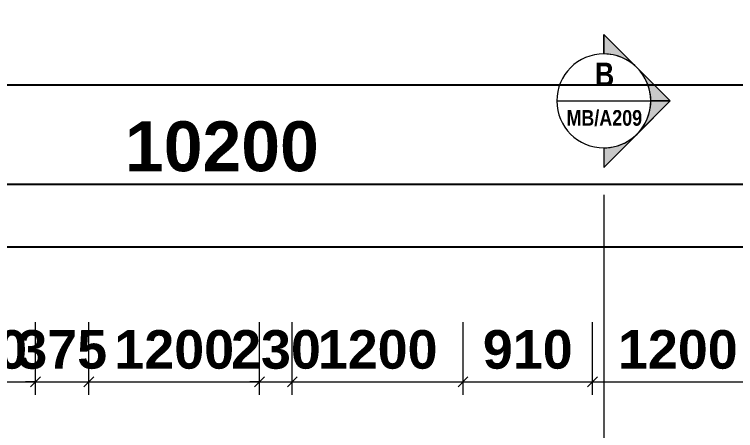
# Model space of a CAD drawing. Header units: inches. Extents: x 22 to 382261, y 22 to 371281.
# Drawn here: x 144884 to 149954, y 221882 to 224806 of the extents above; entities that cross this region are included whole.
import ezdxf

# ---------------------------------------------------------------- set-up
doc = ezdxf.new("R2010")
doc.units = ezdxf.units.IN
doc.header["$MEASUREMENT"] = 0
doc.layers.add('A-ANNO-DIMS', color=211, linetype='Continuous', lineweight=9)
doc.layers.add('G-ANNO-SYMB', color=111, linetype='Continuous', lineweight=9)
doc.styles.add('Arial Narrow_B', font='ARIALNB.TTF', dxfattribs={"height": 255})
doc.styles.add('Arial Narrow_B_1', font='ARIALNB.TTF', dxfattribs={"height": 170})
doc.styles.add('Arial_B', font='arialbd.ttf', dxfattribs={"height": 350.793651})
doc.styles.add('Arial_B_2', font='arialbd.ttf', dxfattribs={"height": 270.833333})
doc.dimstyles.new('2', dxfattribs={"dimscale": 304.8, "dimtxt": 346.888196, "dimasz": 0.221354, "dimexe": 1.338583, "dimexo": 0.0625, "dimgap": 0.278871, "dimtad": 1, "dimdec": 0, "dimzin": 0, "dimdsep": 46, "dimtxsty": 'Arial_B', "dimblk1": 'OBLIQUE', "dimblk2": 'OBLIQUE', "dimsah": 1, "dimcen": 0.09, "dimdle": 0.557743, "dimazin": 0, "dimtfac": 1, "dimtdec": 4, "dimtix": 1, "dimtmove": 0, "dimatfit": 3, "dimfxl": 0.557743, "dimfxlon": 1, "dimtvp": 1, "dimtolj": 1, "dimtzin": 0, "dimarcsym": 2})
doc.dimstyles.new('2_2', dxfattribs={"dimscale": 304.8, "dimtxt": 267.818092, "dimasz": 0.227865, "dimexe": 1.377953, "dimexo": 0.0625, "dimgap": 0.287073, "dimtad": 1, "dimdec": 0, "dimzin": 0, "dimdsep": 46, "dimtxsty": 'Arial_B_2', "dimblk1": 'OBLIQUE', "dimblk2": 'OBLIQUE', "dimsah": 1, "dimcen": 0.09, "dimdle": 0.574147, "dimazin": 0, "dimtfac": 1, "dimtdec": 4, "dimtix": 1, "dimtmove": 0, "dimatfit": 3, "dimfxl": 0.574147, "dimfxlon": 1, "dimtvp": 1, "dimtolj": 1, "dimtzin": 0, "dimlwd": 18, "dimlwe": 18, "dimarcsym": 2})

# ---------------------------------------------------------------- blocks, each defined once
blk = doc.blocks.new('Section - M_Section Head - Filled 2-912447-01-GROUND FLOOR DIM- PART B')
at = {"layer": 'G-ANNO-SYMB'}
h = blk.add_hatch(color=256, dxfattribs=at)
edge = h.paths.add_edge_path()
edge.add_line((-6, 4.243), (-6, 3))
edge.add_arc((-6, 0), 3, 90, 135)
edge.add_line((-8.121, 2.121), (-6, 4.243))
h = blk.add_hatch(color=256, dxfattribs=at)
edge = h.paths.add_edge_path()
edge.add_line((-6, 4.243), (-3.879, 2.121))
edge.add_arc((-6, 0), 3, 45, 90)
edge.add_line((-6, 3), (-6, 4.243))
h = blk.add_hatch(color=256, dxfattribs=at)
edge = h.paths.add_edge_path()
edge.add_line((-10.243, 0), (-8.121, 2.121))
edge.add_arc((-6, 0), 3, 135, 180)
edge.add_line((-9, 0), (-10.243, 0))
h = blk.add_hatch(color=256, dxfattribs=at)
edge = h.paths.add_edge_path()
edge.add_line((-1.757, 0), (-3, 0))
edge.add_arc((-6, 0), 3, 360, 405)
edge.add_line((-3.879, 2.121), (-1.757, 0))
for p, q in [((-6, 4.243), (-10.243, 0)), ((-6, 4.243), (-8.121, 2.121)), ((-6, 3), (-6, 4.243)), ((-6, 4.243), (-6, 3)), ((-3.879, 2.121), (-6, 4.243)), ((-6, 4.243), (-1.757, 0)), ((-8.121, 2.121), (-10.243, 0)), ((-1.757, 0), (-3.879, 2.121)), ((-10.243, 0), (-9, 0)), ((-3, 0), (-1.757, 0)), ((-9, 0), (-10.243, 0)), ((-3, 0), (-1.757, 0))]:
    blk.add_line(p, q, dxfattribs=at)
for start, end in [(360, 180), (90, 135), (45, 90), (135, 180), (360, 45), (180, 360)]:
    blk.add_arc((-6, 0), 3, start, end, dxfattribs=at)
blk = doc.blocks.new('_Oblique')
at = {"color": 0, "linetype": 'ByBlock', "lineweight": -2}
blk.add_line((-0.5, -0.5), (0.5, 0.5), dxfattribs=at)
blk = doc.blocks.new('*D4787')
at = {"layer": 'A-ANNO-DIMS', "color": 0, "lineweight": 18, "transparency": 16777216}
for p, q in [((144282.9, 222133.8), (144282.9, 222644.7)), ((145032.9, 222133.8), (145032.9, 222644.7)), ((144282.9, 222224.7), (144213.4, 222224.7)), ((144282.9, 222224.7), (145032.9, 222224.7)), ((145032.9, 222224.7), (145102.3, 222224.7))]:
    blk.add_line(p, q, dxfattribs=at)
at = {"layer": 'Defpoints', "color": 0, "transparency": 16777216}
for p in [(145032.9, 222224.7), (144282.9, 222114.7), (145032.9, 222114.7)]:
    blk.add_point(p, dxfattribs=at)
at = {"layer": 'A-ANNO-DIMS', "color": 0, "lineweight": 18, "transparency": 16777216, "xscale": 69.45312499999999, "yscale": 69.45312499999999, "zscale": 69.45312499999999}
blk.add_blockref('_Oblique', (144282.9, 222224.7), dxfattribs=at)
at = {"layer": 'A-ANNO-DIMS', "color": 0, "lineweight": 18, "transparency": 16777216, "xscale": 69.45312499999999, "yscale": 69.45312499999999, "zscale": 69.45312499999999, "rotation": 180}
blk.add_blockref('_Oblique', (145032.9, 222224.7), dxfattribs=at)
at = {"layer": 'A-ANNO-DIMS', "color": 0, "lineweight": 18, "transparency": 16777216, "insert": (144657.9, 222450.5), "char_height": 270.83, "width": 461.74, "attachment_point": 5, "style": 'Arial_B_2'}
blk.add_mtext('\\A1;750', dxfattribs=at)
blk = doc.blocks.new('*D4788')
at = {"layer": 'A-ANNO-DIMS', "color": 0, "lineweight": 18, "transparency": 16777216}
for p, q in [((145032.9, 222133.8), (145032.9, 222644.7)), ((145407.9, 222133.8), (145407.9, 222644.7)), ((145032.9, 222224.7), (144963.4, 222224.7)), ((145032.9, 222224.7), (145407.9, 222224.7)), ((145407.9, 222224.7), (145477.3, 222224.7))]:
    blk.add_line(p, q, dxfattribs=at)
at = {"layer": 'Defpoints', "color": 0, "transparency": 16777216}
for p in [(145407.9, 222224.7), (145032.9, 222114.7), (145407.9, 222114.7)]:
    blk.add_point(p, dxfattribs=at)
at = {"layer": 'A-ANNO-DIMS', "color": 0, "lineweight": 18, "transparency": 16777216, "xscale": 69.45312499999999, "yscale": 69.45312499999999, "zscale": 69.45312499999999}
blk.add_blockref('_Oblique', (145032.9, 222224.7), dxfattribs=at)
at = {"layer": 'A-ANNO-DIMS', "color": 0, "lineweight": 18, "transparency": 16777216, "xscale": 69.45312499999999, "yscale": 69.45312499999999, "zscale": 69.45312499999999, "rotation": 180}
blk.add_blockref('_Oblique', (145407.9, 222224.7), dxfattribs=at)
at = {"layer": 'A-ANNO-DIMS', "color": 0, "lineweight": 18, "transparency": 16777216, "insert": (145220.4, 222450.5), "char_height": 270.83, "width": 461.74, "attachment_point": 5, "style": 'Arial_B_2'}
blk.add_mtext('\\A1;375', dxfattribs=at)
blk = doc.blocks.new('*D4789')
at = {"layer": 'A-ANNO-DIMS', "color": 0, "lineweight": 18, "transparency": 16777216}
for p, q in [((145407.9, 222133.8), (145407.9, 222644.7)), ((146607.9, 222133.8), (146607.9, 222644.7)), ((145232.9, 222224.7), (146782.9, 222224.7))]:
    blk.add_line(p, q, dxfattribs=at)
at = {"layer": 'Defpoints', "color": 0, "transparency": 16777216}
for p in [(146607.9, 222224.7), (145407.9, 222114.7), (146607.9, 222114.7)]:
    blk.add_point(p, dxfattribs=at)
at = {"layer": 'A-ANNO-DIMS', "color": 0, "lineweight": 18, "transparency": 16777216, "xscale": 69.45312499999999, "yscale": 69.45312499999999, "zscale": 69.45312499999999, "rotation": 180}
blk.add_blockref('_Oblique', (145407.9, 222224.7), dxfattribs=at)
at = {"layer": 'A-ANNO-DIMS', "color": 0, "lineweight": 18, "transparency": 16777216, "xscale": 69.45312499999999, "yscale": 69.45312499999999, "zscale": 69.45312499999999}
blk.add_blockref('_Oblique', (146607.9, 222224.7), dxfattribs=at)
at = {"layer": 'A-ANNO-DIMS', "color": 0, "lineweight": 18, "transparency": 16777216, "insert": (146007.9, 222450.5), "char_height": 270.83, "width": 615.654, "attachment_point": 5, "style": 'Arial_B_2'}
blk.add_mtext('\\A1;1200', dxfattribs=at)
blk = doc.blocks.new('*D4790')
at = {"layer": 'A-ANNO-DIMS', "color": 0, "lineweight": 18, "transparency": 16777216}
for p, q in [((146607.9, 222133.8), (146607.9, 222644.7)), ((146837.9, 222133.8), (146837.9, 222644.7)), ((146607.9, 222224.7), (146538.4, 222224.7)), ((146607.9, 222224.7), (146837.9, 222224.7)), ((146837.9, 222224.7), (146907.3, 222224.7))]:
    blk.add_line(p, q, dxfattribs=at)
at = {"layer": 'Defpoints', "color": 0, "transparency": 16777216}
for p in [(146837.9, 222224.7), (146607.9, 222114.7), (146837.9, 222114.7)]:
    blk.add_point(p, dxfattribs=at)
at = {"layer": 'A-ANNO-DIMS', "color": 0, "lineweight": 18, "transparency": 16777216, "xscale": 69.45312499999999, "yscale": 69.45312499999999, "zscale": 69.45312499999999}
blk.add_blockref('_Oblique', (146607.9, 222224.7), dxfattribs=at)
at = {"layer": 'A-ANNO-DIMS', "color": 0, "lineweight": 18, "transparency": 16777216, "xscale": 69.45312499999999, "yscale": 69.45312499999999, "zscale": 69.45312499999999, "rotation": 180}
blk.add_blockref('_Oblique', (146837.9, 222224.7), dxfattribs=at)
at = {"layer": 'A-ANNO-DIMS', "color": 0, "lineweight": 18, "transparency": 16777216, "insert": (146722.9, 222450.5), "char_height": 270.83, "width": 461.74, "attachment_point": 5, "style": 'Arial_B_2'}
blk.add_mtext('\\A1;230', dxfattribs=at)
blk = doc.blocks.new('*D4853')
at = {"layer": 'A-ANNO-DIMS', "color": 0, "lineweight": 18, "transparency": 16777216}
for p, q in [((146837.9, 222133.8), (146837.9, 222644.7)), ((148037.9, 222133.8), (148037.9, 222644.7)), ((146662.9, 222224.7), (148212.9, 222224.7))]:
    blk.add_line(p, q, dxfattribs=at)
at = {"layer": 'Defpoints', "color": 0, "transparency": 16777216}
for p in [(148037.9, 222224.7), (146837.9, 222114.7), (148037.9, 222114.7)]:
    blk.add_point(p, dxfattribs=at)
at = {"layer": 'A-ANNO-DIMS', "color": 0, "lineweight": 18, "transparency": 16777216, "xscale": 69.45312499999999, "yscale": 69.45312499999999, "zscale": 69.45312499999999, "rotation": 180}
blk.add_blockref('_Oblique', (146837.9, 222224.7), dxfattribs=at)
at = {"layer": 'A-ANNO-DIMS', "color": 0, "lineweight": 18, "transparency": 16777216, "xscale": 69.45312499999999, "yscale": 69.45312499999999, "zscale": 69.45312499999999}
blk.add_blockref('_Oblique', (148037.9, 222224.7), dxfattribs=at)
at = {"layer": 'A-ANNO-DIMS', "color": 0, "lineweight": 18, "transparency": 16777216, "insert": (147437.9, 222450.5), "char_height": 270.83, "width": 615.654, "attachment_point": 5, "style": 'Arial_B_2'}
blk.add_mtext('\\A1;1200', dxfattribs=at)
blk = doc.blocks.new('*D4854')
at = {"layer": 'A-ANNO-DIMS', "color": 0, "lineweight": 18, "transparency": 16777216}
for p, q in [((148037.9, 222133.8), (148037.9, 222644.7)), ((148947.9, 222133.8), (148947.9, 222644.7)), ((147862.9, 222224.7), (149122.9, 222224.7))]:
    blk.add_line(p, q, dxfattribs=at)
at = {"layer": 'Defpoints', "color": 0, "transparency": 16777216}
for p in [(148947.9, 222224.7), (148037.9, 222114.7), (148947.9, 222114.7)]:
    blk.add_point(p, dxfattribs=at)
at = {"layer": 'A-ANNO-DIMS', "color": 0, "lineweight": 18, "transparency": 16777216, "xscale": 69.45312499999999, "yscale": 69.45312499999999, "zscale": 69.45312499999999, "rotation": 180}
blk.add_blockref('_Oblique', (148037.9, 222224.7), dxfattribs=at)
at = {"layer": 'A-ANNO-DIMS', "color": 0, "lineweight": 18, "transparency": 16777216, "xscale": 69.45312499999999, "yscale": 69.45312499999999, "zscale": 69.45312499999999}
blk.add_blockref('_Oblique', (148947.9, 222224.7), dxfattribs=at)
at = {"layer": 'A-ANNO-DIMS', "color": 0, "lineweight": 18, "transparency": 16777216, "insert": (148492.9, 222450.6), "char_height": 270.83, "width": 461.74, "attachment_point": 5, "style": 'Arial_B_2'}
blk.add_mtext('\\A1;910', dxfattribs=at)
blk = doc.blocks.new('*D4855')
at = {"layer": 'A-ANNO-DIMS', "color": 0, "lineweight": 18, "transparency": 16777216}
for p, q in [((148947.9, 222133.8), (148947.9, 222644.7)), ((150147.9, 222133.8), (150147.9, 222644.7)), ((148772.9, 222224.7), (150322.9, 222224.7))]:
    blk.add_line(p, q, dxfattribs=at)
at = {"layer": 'Defpoints', "color": 0, "transparency": 16777216}
for p in [(150147.9, 222224.7), (148947.9, 222114.7), (150147.9, 222114.7)]:
    blk.add_point(p, dxfattribs=at)
at = {"layer": 'A-ANNO-DIMS', "color": 0, "lineweight": 18, "transparency": 16777216, "xscale": 69.45312499999999, "yscale": 69.45312499999999, "zscale": 69.45312499999999, "rotation": 180}
blk.add_blockref('_Oblique', (148947.9, 222224.7), dxfattribs=at)
at = {"layer": 'A-ANNO-DIMS', "color": 0, "lineweight": 18, "transparency": 16777216, "xscale": 69.45312499999999, "yscale": 69.45312499999999, "zscale": 69.45312499999999}
blk.add_blockref('_Oblique', (150147.9, 222224.7), dxfattribs=at)
at = {"layer": 'A-ANNO-DIMS', "color": 0, "lineweight": 18, "transparency": 16777216, "insert": (149547.9, 222450.5), "char_height": 270.83, "width": 615.654, "attachment_point": 5, "style": 'Arial_B_2'}
blk.add_mtext('\\A1;1200', dxfattribs=at)
blk = doc.blocks.new('*D4869')
at = {"layer": 'A-ANNO-DIMS', "color": 0, "lineweight": -2, "transparency": 16777216}
for p, q in [((135882.9, 223083.2), (135882.9, 223582.1)), ((151548.3, 223083.2), (151548.3, 223582.1)), ((135712.9, 223174.1), (151718.3, 223174.1))]:
    blk.add_line(p, q, dxfattribs=at)
at = {"layer": 'Defpoints', "color": 0, "transparency": 16777216}
for p in [(151548.3, 223174.1), (135882.9, 223064.1), (151548.3, 223064.1)]:
    blk.add_point(p, dxfattribs=at)
at = {"layer": 'A-ANNO-DIMS', "color": 0, "lineweight": -2, "transparency": 16777216, "xscale": 67.46874999999999, "yscale": 67.46874999999999, "zscale": 67.46874999999999, "rotation": 180}
blk.add_blockref('_Oblique', (135882.9, 223174.1), dxfattribs=at)
at = {"layer": 'A-ANNO-DIMS', "color": 0, "lineweight": -2, "transparency": 16777216, "xscale": 67.46874999999999, "yscale": 67.46874999999999, "zscale": 67.46874999999999}
blk.add_blockref('_Oblique', (151548.3, 223174.1), dxfattribs=at)
at = {"layer": 'A-ANNO-DIMS', "color": 0, "transparency": 16777216, "insert": (143715.6, 223438.2), "char_height": 350.79, "width": 1026.089, "attachment_point": 5, "style": 'Arial_B'}
blk.add_mtext('\\A1;15665', dxfattribs=at)
blk = doc.blocks.new('*D4872')
at = {"layer": 'A-ANNO-DIMS', "color": 0, "lineweight": -2, "transparency": 16777216}
for p, q in [((128982.9, 224220.3), (128982.9, 224719.2)), ((158502.9, 224220.3), (158502.9, 224719.2)), ((128812.9, 224311.2), (158672.9, 224311.2))]:
    blk.add_line(p, q, dxfattribs=at)
at = {"layer": 'Defpoints', "color": 0, "transparency": 16777216}
for p in [(158502.9, 224311.2), (128982.9, 224201.2), (158502.9, 224201.2)]:
    blk.add_point(p, dxfattribs=at)
at = {"layer": 'A-ANNO-DIMS', "color": 0, "lineweight": -2, "transparency": 16777216, "xscale": 67.46874999999999, "yscale": 67.46874999999999, "zscale": 67.46874999999999, "rotation": 180}
blk.add_blockref('_Oblique', (128982.9, 224311.2), dxfattribs=at)
at = {"layer": 'A-ANNO-DIMS', "color": 0, "lineweight": -2, "transparency": 16777216, "xscale": 67.46874999999999, "yscale": 67.46874999999999, "zscale": 67.46874999999999}
blk.add_blockref('_Oblique', (158502.9, 224311.2), dxfattribs=at)
at = {"layer": 'A-ANNO-DIMS', "color": 0, "transparency": 16777216, "insert": (143742.9, 224575.4), "char_height": 350.79, "width": 1026.089, "attachment_point": 5, "style": 'Arial_B'}
blk.add_mtext('\\A1;29520', dxfattribs=at)
blk = doc.blocks.new('*D4875')
at = {"layer": 'A-ANNO-DIMS', "color": 0, "lineweight": -2, "transparency": 16777216}
for p, q in [((151442.9, 223521.8), (151442.9, 224020.7)), ((141242.9, 223703.7), (141242.9, 223204.7)), ((141072.9, 223612.7), (151612.9, 223612.7))]:
    blk.add_line(p, q, dxfattribs=at)
at = {"layer": 'Defpoints', "color": 0, "transparency": 16777216}
for p in [(141242.9, 223722.7), (151442.9, 223612.7), (151442.9, 223502.7)]:
    blk.add_point(p, dxfattribs=at)
at = {"layer": 'A-ANNO-DIMS', "color": 0, "lineweight": -2, "transparency": 16777216, "xscale": 67.46874999999999, "yscale": 67.46874999999999, "zscale": 67.46874999999999, "rotation": 180}
blk.add_blockref('_Oblique', (141242.9, 223612.7), dxfattribs=at)
at = {"layer": 'A-ANNO-DIMS', "color": 0, "lineweight": -2, "transparency": 16777216, "xscale": 67.46874999999999, "yscale": 67.46874999999999, "zscale": 67.46874999999999}
blk.add_blockref('_Oblique', (151442.9, 223612.7), dxfattribs=at)
at = {"layer": 'A-ANNO-DIMS', "color": 0, "transparency": 16777216, "insert": (146342.9, 223876.8), "char_height": 350.79, "width": 1026.089, "attachment_point": 5, "style": 'Arial_B'}
blk.add_mtext('\\A1;10200', dxfattribs=at)

msp = doc.modelspace()

# ---------------------------------------------------------------- linework, layer by layer
at = {"layer": 'G-ANNO-SYMB'}
for p, q in [((148697.7, 224198.2), (149357.7, 224198.2)), ((149027.7, 223538.2), (149027.7, 202325.3))]:
    msp.add_line(p, q, dxfattribs=at)

# ---------------------------------------------------------------- block references
at = {"layer": 'G-ANNO-SYMB', "xscale": 110, "yscale": 110, "zscale": 110, "rotation": 269.9999999999995}
msp.add_blockref('Section - M_Section Head - Filled 2-912447-01-GROUND FLOOR DIM- PART B', (149027.7, 223538.2), dxfattribs=at)

# ---------------------------------------------------------------- texts
at = {"layer": 'G-ANNO-SYMB', "attachment_point": 1}
for s, insert, char_height, width, style in [('\\fArial Narrow|b1|i0|c0|p34|;B', (148964.6, 224467.2), 165, 167.553, 'Arial Narrow_B'), ('MB/A209', (148764.9, 224133.8), 110, 652.574, 'Arial Narrow_B_1')]:
    msp.add_mtext(s, dxfattribs=dict(at, insert=insert, char_height=char_height, width=width, style=style))

# ---------------------------------------------------------------- dimensions: what is measured, and where the dimension line sits
at = {"layer": 'A-ANNO-DIMS'}
for base, p1, p2, override, picture, middle in [((158502.9, 224311.2), (128982.9, 224201.2), (158502.9, 224201.2), {"dimpost": '<>', "dimfxl": 29520}, '*D4872', (143742.9, 224575.4)), ((151442.9, 223612.7), (141242.9, 223722.7), (151442.9, 223502.7), {"dimpost": '<>', "dimfxl": 10202.372273}, '*D4875', (146342.9, 223876.8)), ((151548.3, 223174.1), (135882.9, 223064.1), (151548.3, 223064.1), {"dimpost": '<>', "dimfxl": 15665.4}, '*D4869', (143715.6, 223438.2))]:
    dim = msp.add_linear_dim(base=base, p1=p1, p2=p2, dimstyle='2', override=override, dxfattribs=at)
    dim.commit()
    dim.dimension.update_dxf_attribs({"geometry": picture, "text_midpoint": middle})
at = {"layer": 'A-ANNO-DIMS', "lineweight": 18}
for base, p1, p2, override, picture, middle in [((145032.9, 222224.7), (144282.9, 222114.7), (145032.9, 222114.7), {"dimpost": '<>', "dimfxl": 750}, '*D4787', (144657.9, 222450.5)), ((145407.9, 222224.7), (145032.9, 222114.7), (145407.9, 222114.7), {"dimpost": '<>', "dimfxl": 375}, '*D4788', (145220.4, 222450.5)), ((146607.9, 222224.7), (145407.9, 222114.7), (146607.9, 222114.7), {"dimpost": '<>', "dimfxl": 1200}, '*D4789', (146007.9, 222450.5)), ((146837.9, 222224.7), (146607.9, 222114.7), (146837.9, 222114.7), {"dimpost": '<>', "dimfxl": 230}, '*D4790', (146722.9, 222450.5)), ((148037.9, 222224.7), (146837.9, 222114.7), (148037.9, 222114.7), {"dimpost": '<>', "dimfxl": 1200}, '*D4853', (147437.9, 222450.5)), ((148947.9, 222224.7), (148037.9, 222114.7), (148947.9, 222114.7), {"dimpost": '<>', "dimfxl": 910}, '*D4854', (148492.9, 222450.6)), ((150147.9, 222224.7), (148947.9, 222114.7), (150147.9, 222114.7), {"dimpost": '<>', "dimfxl": 1200}, '*D4855', (149547.9, 222450.5))]:
    dim = msp.add_linear_dim(base=base, p1=p1, p2=p2, dimstyle='2_2', override=override, dxfattribs=at)
    dim.commit()
    dim.dimension.update_dxf_attribs({"geometry": picture, "text_midpoint": middle})

doc.saveas('drawing.dxf')
